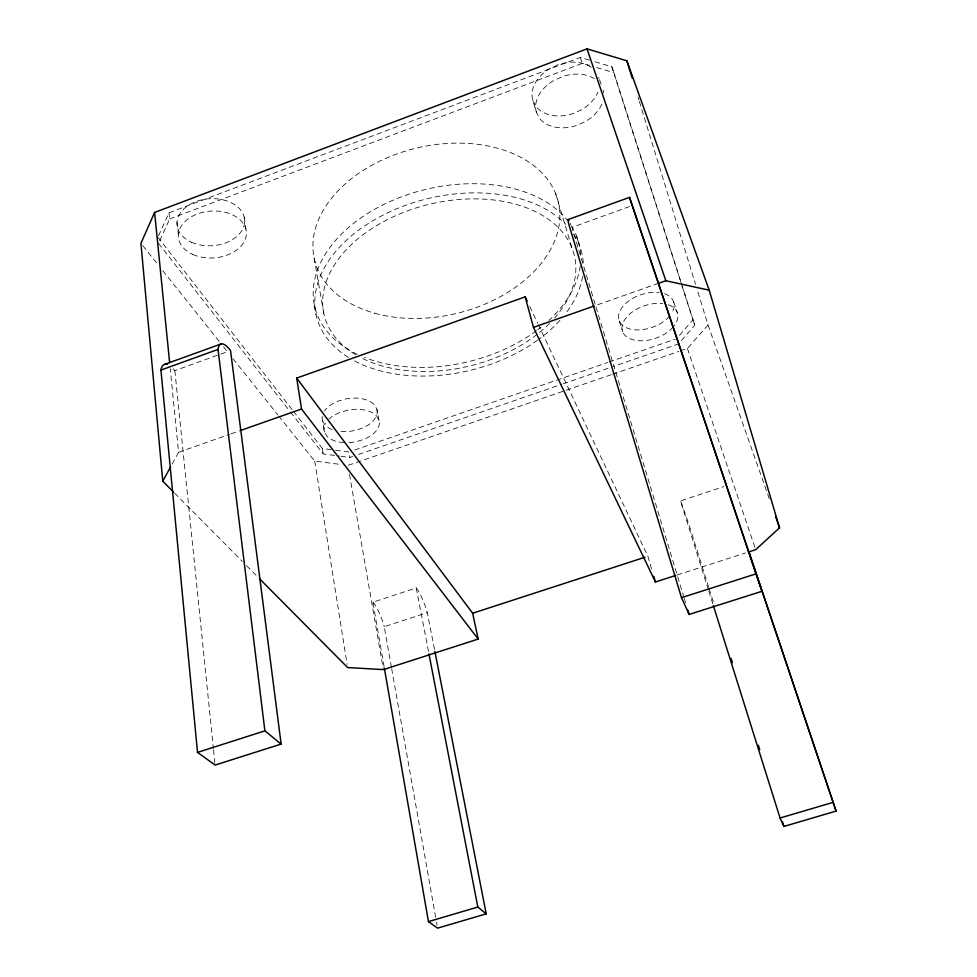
<?xml version="1.0" encoding="UTF-8"?>
<svg xmlns="http://www.w3.org/2000/svg" width="977" height="977" viewBox="0 0 977 977"><rect width="100%" height="100%" fill="white"/><g stroke="black" fill="none" stroke-linecap="round" stroke-linejoin="round"><path stroke-width="0.73" stroke-dasharray="4.88 3.66" d="M158.518 235.86L169.009 212.791L580.326 57.423L591.781 60.806M159.764 240.647L169.668 218.958L169.009 212.791M172.123 464.112L178.596 452.278L170.254 368.793M679.491 335.331L692.913 319.809L611.822 66.729L593.21 61.233M681.287 283.086L694.769 325.182L678.417 344.002L613.556 366.399M680.224 350.926L687.417 348.447L708.032 324.999L697.334 290.157M169.668 218.958L582.329 63.371L589.497 65.483M173.21 368.781A34.5 11.04 68.9 0 1 174.846 370.637L227.665 351.573M629.53 206.574L571.887 227.385L595.543 305.508L658.486 283.354M178.596 452.278L229.522 434.362M230.926 433.861L240.794 430.393M354.614 450.018L607.621 362.528M609.05 362.027L675.18 339.166M340.949 456.283L349.815 457.456L352.697 456.454M358.461 454.464L561.677 384.315M563.118 383.814L612.115 366.9M611.175 374.716L347.946 465.394L343.415 464.808M612.616 374.215L678.783 351.427M384.108 666.693L372.884 602.211L416.226 587.934A26.208 5.703 72.2 0 1 427.303 612.64L434.887 651.415M708.337 589.632L680.481 500.896L723.859 486.607M391.411 667.193L384.254 626.697L427.303 612.64M677.22 574.952L745.512 552.958M278.653 415.897L314.741 461.12L341.901 464.612M290.474 412.062L323.228 453.939L339.483 456.088M293.369 411.256L322.337 448.455L334.122 450.043M335.599 450.238L348.862 452.009L349.815 457.456M596.666 67.584L613.886 72.64L680.822 281.632M174.59 493.104L242.296 561.372M246.595 565.707L257.342 576.54M142.813 245.679L158.018 264.73M162.768 270.678L219.752 342.097M223.562 346.859L228.3 352.807M233.051 358.767L277.7 414.7M158.518 243.358L289.534 410.865M157.908 237.216L292.441 410.047M322.215 416.544A27.808 16.34 -9.7 0 0 322.581 420.818L324.425 431.993L326.636 435.815A27.942 16.243 -9.7 0 0 346.285 442.679M322.581 420.818L324.779 424.665A27.808 16.34 -9.7 0 0 333.939 430.124M591.305 67.376A34.964 25.475 -21.3 0 0 558.624 64.567L550.161 68.39A34.964 25.475 -21.3 0 0 532.905 100.655L536.532 112.624L539.646 118.461A35.184 25.39 -21.1 0 0 576.748 125.41L584.991 121.771A35.184 25.39 -21.1 0 0 602.907 101.168M532.905 100.655L536.031 106.517A34.964 25.475 -21.3 0 0 572.949 113.564L581.132 109.937A34.964 25.475 -21.3 0 0 597.924 92.107M349.119 442.605A27.942 16.243 -9.7 0 0 356.226 441.653L363.041 439.662A27.942 16.243 -9.7 0 0 379.027 420.464L377.024 416.568A27.942 16.243 -9.7 0 0 347.128 410.316L340.106 412.379A27.942 16.243 -9.7 0 0 328.968 419.145M379.027 420.464L376.914 409.363L374.912 405.443A27.808 16.34 -9.7 0 0 345.137 399.08L338.152 401.144A27.808 16.34 -9.7 0 0 324.413 411.061M529.766 306.534L537.594 323.094M538.242 324.474L647.898 556.292L652.502 571.985M598.596 77.281L599.096 78.355M708.032 324.999L769.4 499.039M611.822 66.729L613.886 72.64M692.913 319.809L694.769 325.182M599.548 79.674L601.356 84.962M673.641 301.856L677.354 312.787M687.417 348.447L755.685 549.685M580.326 57.423L582.329 63.371M708.704 587.311L690.483 529.339A27.71 0.965 71.5 0 0 680.481 500.896M709.168 588.765L714.175 604.702M708.789 591.085L712.905 604.177M619.284 320.859L622.703 331.826M638.005 97.077L638.897 99.984M639.349 101.437L695.551 284.356M576.552 236.019L579.239 244.848M595.982 306.961L683.827 596.947M684.266 598.413L685.598 602.785M555.62 193.568L571.789 247.511M416.226 587.934L428.659 652.355M391.679 668.695L436.243 920.652M436.511 922.154L437.037 925.146M314.13 258.013L323.79 313.348M349.51 474.407L383.363 669.611M314.496 305.642L316.047 314.716M322.337 448.455L323.228 453.939M314.741 461.12L347.14 664.531M244.165 216.967L245.923 229.204M176.996 222.194L178.351 234.565M174.846 370.637L213.377 748.37M213.536 749.884L215.087 765.076M372.884 602.211A26.098 6.46 72.3 0 1 384.254 626.697M570.189 223.342A36.931 1.636 71 0 1 570.983 225.198M664.568 293.747A28.797 17.281 -18.9 0 1 671.346 313.715M669.55 316.096A28.797 17.281 -18.9 0 1 631.875 329.42A28.797 17.281 -18.9 0 1 622.117 307.437A28.797 17.281 -18.9 0 1 659.084 292.514M376.914 409.363A27.808 16.34 -9.7 0 1 361.026 428.622L354.248 430.613A27.808 16.34 -9.7 0 1 340.252 431.382M603.151 90.238A35.184 25.39 -21.1 0 1 603.652 92.876M536.532 112.624A35.184 25.39 -21.1 0 1 553.971 80.407L562.496 76.572A35.184 25.39 -21.1 0 1 595.347 79.308M324.425 431.993A27.942 16.243 -9.7 0 1 325.61 423.359M580.191 266.147A135.852 88.748 -13.3 0 1 548.989 320.358M540.977 327.246A135.852 88.748 -13.3 0 1 537.582 329.872M536.422 330.739A135.852 88.748 -13.3 0 1 364.47 357.423M357.399 354.358A135.852 88.748 -13.3 0 1 366.424 214.256A135.852 88.748 -13.3 0 1 567.124 220.033M571.398 225.992A135.852 88.748 -13.3 0 1 580.717 255.925M668.28 304.739A28.944 17.183 -18.8 0 1 674.154 325.793M673.214 326.977A28.944 17.183 -18.8 0 1 635.319 340.314A28.944 17.183 -18.8 0 1 625.598 318.453A28.944 17.183 -18.8 0 1 662.772 303.517M582.597 276.357A136.426 88.431 -13.3 0 1 565.549 313.605M559.943 320.322A136.426 88.431 -13.3 0 1 538.754 339.324M537.57 340.191A136.426 88.431 -13.3 0 1 353.613 360.44M348.471 357.448A136.426 88.431 -13.3 0 1 370.979 221.84A136.426 88.431 -13.3 0 1 565.866 224.454M573.694 234.248A136.426 88.431 -13.3 0 1 583.391 266.135M355.713 354.761A128.598 83.326 -13.3 0 1 356.605 239.915A128.598 83.326 -13.3 0 1 527.727 208.26A128.598 83.326 -13.3 0 1 554.643 317.965M549.514 323.436A128.598 83.326 -13.3 0 1 538.217 333.487M537.094 334.366A128.598 83.326 -13.3 0 1 360.953 357.68M191.419 242.211A33.902 23.533 -3.8 0 0 244.555 223.074A33.902 23.533 -3.8 0 0 196.462 201.384A33.902 23.533 -3.8 0 0 191.419 242.211M192.848 254.472A34.11 23.448 -4 0 0 246.302 235.286A34.11 23.448 -4 0 0 197.965 213.78A34.11 23.448 -4 0 0 192.848 254.472M374.765 313.238A125.264 85.072 -13.3 0 0 559.858 215.392A125.264 85.072 -13.3 0 0 374.557 163.77A125.264 85.072 -13.3 0 0 374.765 313.238"/><path stroke-width="1.47" d="M748.419 552.029L755.685 549.685L779.536 527.812L709.192 290.181L626.855 60.782L587.018 48.85L154.61 212.436L140.92 243.31L162.768 481.197L173.515 492.029M162.768 481.197L170.682 466.737M164.71 364.348L221.193 343.916M568.003 219.581L629.518 197.366L836.08 811.105L783.896 826.432L780.049 818.005L713.357 605.63M160.936 370.063L218.018 349.424A34.708 9.77 69.3 0 1 230.523 350.548L281.132 744.083L215.087 765.076L197.525 752.4L160.936 370.063A34.5 11.04 68.9 0 1 167.189 364.482M259.491 578.702L347.617 667.547L383.363 669.611L478.18 639.068L301.539 409.009L296.69 378.087L525.186 296.874L527.153 301.014M240.794 430.393L301.539 409.009M525.186 296.874L533.454 327.368L594.138 306.009M658.486 283.354L665.85 280.753L709.192 290.181M296.69 378.087L472.648 613.238L645.003 557.232M533.454 327.368L655.433 581.974L675.766 575.429M197.525 752.4L264.889 730.857L281.132 744.083M681.506 597.668L755.954 573.878L761.95 591.293L689.127 614.435L681.506 597.668L569.212 225.65A36.931 1.636 71 0 1 568.932 220.692M428.451 921.604L477.814 907.059L486.216 913.861L437.574 928.15L428.451 921.604L384.364 668.183M780.049 818.005L833.063 802.386M775.482 516.308L779.536 527.812M587.018 48.85L665.85 280.753M748.944 551.822L836.08 811.105M755.954 573.878L629.493 197.342M731.04 658.327L732.408 662.675M758.384 745.28L759.752 749.628M782.528 822.084L783.896 826.432M626.855 60.782L632.217 78.209M687.796 610.063L689.127 614.435M653.76 576.271L655.433 581.974M472.648 613.238L478.18 639.068M434.887 651.415L486.216 913.861M428.952 653.857L477.814 907.059M218.018 349.424L264.889 730.857M154.61 212.436L169.644 362.723"/></g></svg>
